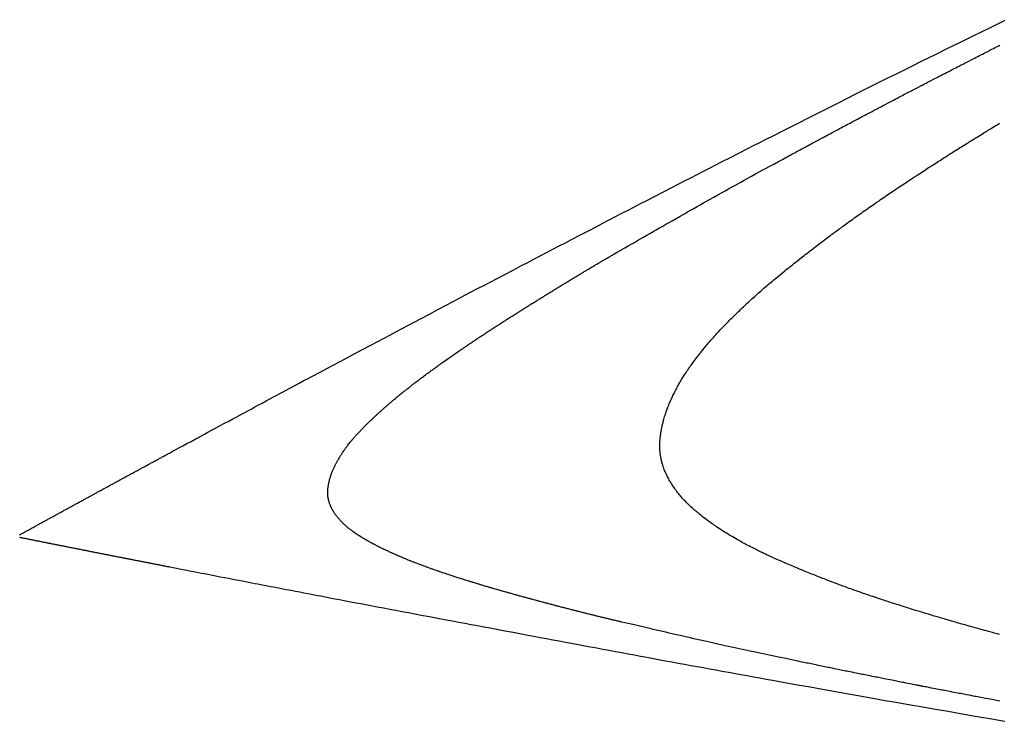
# Model space of a CAD drawing. Extents: x 0 to 9000, y -315 to 2087.
# Drawn here: x 0 to 813, y -154 to 429 of the extents above; entities that cross this region are included whole.
import ezdxf

# ---------------------------------------------------------------- set-up
doc = ezdxf.new("R2010")
doc.units = 0

msp = doc.modelspace()

# ---------------------------------------------------------------- linework, layer by layer
at = {"layer": 'LAY0', "color": 2}
for points in [[(0, 0.9949), (0.6515, 1.3517), (1.3029, 1.7088), (1.9541, 2.066), (2.6052, 2.4235), (3.4733, 2.9004), (4.3412, 3.3775), (5.2091, 3.8547), (5.8599, 4.2127), (6.5108, 4.5706), (7.1616, 4.9286), (7.8125, 5.2865), (8.4635, 5.6444), (9.1145, 6.0023), (9.7655, 6.3601), (10.4166, 6.718), (11.2846, 7.1951), (12.1526, 7.6723), (13.0207, 8.1493), (13.6718, 8.5071), (14.3228, 8.8649), (14.9739, 9.2226), (15.625, 9.5803), (16.276, 9.9379), (16.927, 10.2954), (17.578, 10.6529), (18.229, 11.0104), (19.097, 11.4871), (19.965, 11.9636), (20.8331, 12.4402), (21.4842, 12.7975), (22.1353, 13.1548), (22.7864, 13.5121), (23.4375, 13.8694), (24.0885, 14.2266), (24.7395, 14.5837), (25.3905, 14.9408), (26.0415, 15.2978), (26.9095, 15.7739), (27.7775, 16.2499), (28.6456, 16.7258), (29.2967, 17.0827), (29.9478, 17.4396), (30.5989, 17.7965), (31.25, 18.1534), (31.901, 18.5101), (32.552, 18.8668), (33.203, 19.2235), (33.854, 19.5802), (34.722, 20.0557), (35.5901, 20.5311), (36.4581, 21.0066), (37.1092, 21.3631), (37.7603, 21.7196), (38.4114, 22.0761), (39.0625, 22.4326), (39.7135, 22.789), (40.3645, 23.1453), (41.0155, 23.5016), (41.6665, 23.8579), (42.5345, 24.3329), (43.4026, 24.8079), (44.2706, 25.2829), (44.9217, 25.6391), (45.5728, 25.9952), (46.2239, 26.3514), (46.875, 26.7075), (47.526, 27.0635), (48.177, 27.4195), (48.828, 27.7754), (49.479, 28.1314), (50.347, 28.6059), (51.2151, 29.0805), (52.0831, 29.5549), (52.7342, 29.9108), (53.3853, 30.2666), (54.0364, 30.6224), (54.6875, 30.9781), (55.3385, 31.3338), (55.9895, 31.6895), (56.6405, 32.0451), (57.2915, 32.4007), (58.1595, 32.8748), (59.0276, 33.3488), (59.8956, 33.8229), (60.5467, 34.1784), (61.1978, 34.5338), (61.8489, 34.8893), (62.5, 35.2447), (63.151, 35.6), (63.802, 35.9553), (64.453, 36.3106), (65.104, 36.6659), (65.972, 37.1395), (66.8401, 37.6131), (67.7081, 38.0867), (68.3592, 38.4419), (69.0103, 38.797), (69.6614, 39.1521), (70.3125, 39.5072), (70.9635, 39.8622), (71.6145, 40.2172), (72.2655, 40.5721), (72.9165, 40.927), (73.7845, 41.4002), (74.6526, 41.8734), (75.5206, 42.3465), (76.1717, 42.7013), (76.8228, 43.0561), (77.4739, 43.4109), (78.125, 43.7657), (78.776, 44.1203), (79.427, 44.475), (80.078, 44.8296), (80.729, 45.1842), (81.597, 45.6569), (82.4651, 46.1296), (83.3331, 46.6023), (83.9842, 46.9568), (84.6353, 47.3112), (85.2864, 47.6657), (85.9375, 48.0201), (86.5885, 48.3744), (87.2395, 48.7287), (87.8905, 49.083), (88.5415, 49.4373), (89.4095, 49.9096), (90.2776, 50.3818), (91.1456, 50.8541), (91.7967, 51.2082), (92.4478, 51.5624), (93.0989, 51.9165), (93.75, 52.2705), (94.401, 52.6245), (95.052, 52.9785), (95.703, 53.3324), (96.354, 53.6864), (97.222, 54.1582), (98.0901, 54.6301), (98.9581, 55.1019), (99.6092, 55.4557), (100.26, 55.8095), (100.911, 56.1632), (101.562, 56.517), (102.213, 56.8706), (102.864, 57.2243), (103.515, 57.5779), (104.166, 57.9315), (105.035, 58.4029), (105.903, 58.8743), (106.771, 59.3456), (107.422, 59.6991), (108.073, 60.0526), (108.724, 60.406), (109.375, 60.7595), (110.026, 61.1128), (110.677, 61.4661), (111.328, 61.8194), (111.979, 62.1726), (112.847, 62.6436), (113.715, 63.1145), (114.583, 63.5855), (115.234, 63.9386), (115.885, 64.2917), (116.536, 64.6448), (117.187, 64.9979), (117.838, 65.3509), (118.489, 65.7039), (119.14, 66.0569), (119.791, 66.4098), (120.66, 66.8803), (121.528, 67.3508), (122.396, 67.8213), (123.047, 68.1741), (123.698, 68.5269), (124.349, 68.8797), (125, 69.2325), (127.603, 70.6424), (130.206, 72.052), (132.81, 73.4614), (135.413, 74.8706), (138.886, 76.7489), (142.358, 78.6267), (145.831, 80.5039), (148.436, 81.9113), (151.04, 83.3183), (153.645, 84.725), (156.25, 86.1312), (158.853, 87.5361), (161.457, 88.9406), (164.06, 90.3448), (166.664, 91.7486), (170.136, 93.6199), (173.608, 95.4905), (177.08, 97.3605), (179.685, 98.7626), (182.29, 100.164), (184.895, 101.566), (187.5, 102.967), (190.103, 104.367), (192.707, 105.766), (195.31, 107.165), (197.914, 108.564), (201.386, 110.428), (204.858, 112.292), (208.33, 114.155), (210.935, 115.552), (213.54, 116.949), (216.145, 118.345), (218.75, 119.741), (221.353, 121.136), (223.956, 122.53), (226.56, 123.924), (229.164, 125.317), (232.636, 127.175), (236.108, 129.032), (239.581, 130.888), (242.185, 132.28), (244.79, 133.671), (247.395, 135.063), (250, 136.453), (255.205, 139.231), (260.41, 142.007), (265.616, 144.782), (270.822, 147.555), (277.765, 151.251), (284.71, 154.945), (291.655, 158.636), (296.866, 161.403), (302.076, 164.168), (307.288, 166.932), (312.5, 169.695), (317.705, 172.453), (322.91, 175.209), (328.116, 177.963), (333.322, 180.717), (340.266, 184.386), (347.21, 188.053), (354.156, 191.718), (359.366, 194.465), (364.577, 197.21), (369.788, 199.955), (375, 202.698), (380.205, 205.435), (385.41, 208.172), (390.616, 210.907), (395.823, 213.64), (402.766, 217.283), (409.71, 220.924), (416.656, 224.562), (421.866, 227.29), (427.077, 230.016), (432.288, 232.741), (437.5, 235.464), (442.705, 238.183), (447.91, 240.9), (453.116, 243.615), (458.323, 246.33), (465.266, 249.947), (472.211, 253.562), (479.156, 257.175), (484.366, 259.883), (489.577, 262.59), (494.788, 265.296), (500, 268), (505.203, 270.698), (510.407, 273.394), (515.612, 276.088), (520.818, 278.781), (527.761, 282.368), (534.705, 285.953), (541.652, 289.533), (546.862, 292.217), (552.074, 294.898), (557.287, 297.578), (562.5, 300.256), (567.703, 302.925), (572.906, 305.593), (578.111, 308.259), (583.317, 310.923), (590.26, 314.472), (597.204, 318.018), (604.151, 321.56), (609.362, 324.214), (614.573, 326.866), (619.786, 329.516), (625, 332.164), (635.391, 337.434), (645.788, 342.696), (656.189, 347.95), (666.595, 353.196), (680.477, 360.177), (694.367, 367.143), (708.264, 374.093), (718.692, 379.295), (729.124, 384.488), (739.56, 389.671), (750, 394.844), (760.389, 399.981), (770.783, 405.109), (781.183, 410.228), (791.588, 415.337), (805.469, 422.135), (819.359, 428.915)], [(813.794, -137.086), (812.5, -136.842), (811.21, -136.598), (809.913, -136.354), (808.611, -136.107), (807.305, -135.86), (805.56, -135.53), (803.814, -135.199), (802.069, -134.869), (800.763, -134.621), (799.461, -134.374), (798.165, -134.127), (796.875, -133.882), (795.589, -133.638), (794.294, -133.391), (792.993, -133.144), (791.685, -132.895), (789.937, -132.561), (788.187, -132.227), (786.439, -131.893), (785.132, -131.644), (783.83, -131.395), (782.536, -131.147), (781.25, -130.901), (779.967, -130.655), (778.674, -130.407), (777.372, -130.157), (776.064, -129.906), (774.313, -129.569), (772.561, -129.232), (770.81, -128.895), (769.502, -128.643), (768.201, -128.392), (766.908, -128.143), (765.625, -127.895), (764.342, -127.647), (763.048, -127.397), (761.746, -127.145), (760.438, -126.891), (758.688, -126.552), (756.936, -126.212), (755.185, -125.872), (753.878, -125.618), (752.576, -125.364), (751.283, -125.112), (750, -124.862), (749.515, -124.768), (749.029, -124.673), (748.544, -124.578), (748.058, -124.483), (747.411, -124.357), (746.764, -124.23), (746.117, -124.104), (745.631, -124.009), (745.146, -123.914), (744.66, -123.819), (744.175, -123.724), (742.953, -123.485), (741.72, -123.243), (740.479, -123), (739.232, -122.755), (737.562, -122.427), (735.89, -122.098), (734.221, -121.77), (732.973, -121.524), (731.732, -121.279), (730.5, -121.036), (729.278, -120.795), (728.051, -120.553), (726.817, -120.309), (725.575, -120.063), (724.329, -119.816), (722.663, -119.486), (720.995, -119.155), (719.329, -118.825), (718.083, -118.577), (716.842, -118.33), (715.608, -118.085), (714.381, -117.84), (713.151, -117.595), (711.914, -117.348), (710.673, -117.1), (709.428, -116.852), (707.765, -116.519), (706.1, -116.186), (704.436, -115.852), (703.192, -115.603), (701.951, -115.353), (700.715, -115.105), (699.484, -114.857), (698.25, -114.609), (697.012, -114.359), (695.77, -114.109), (694.527, -113.858), (692.866, -113.523), (691.204, -113.186), (689.544, -112.85), (688.3, -112.598), (687.059, -112.346), (685.821, -112.095), (684.588, -111.844), (683.349, -111.592), (682.108, -111.339), (680.867, -111.086), (679.625, -110.833), (677.967, -110.494), (676.309, -110.155), (674.652, -109.816), (673.41, -109.561), (672.169, -109.307), (670.929, -109.052), (669.691, -108.797), (668.447, -108.541), (667.204, -108.286), (665.963, -108.03), (664.722, -107.774), (663.068, -107.432), (661.415, -107.09), (659.761, -106.748), (658.521, -106.491), (657.279, -106.234), (656.037, -105.976), (654.794, -105.718), (653.543, -105.458), (652.297, -105.199), (651.056, -104.941), (649.817, -104.683), (648.168, -104.339), (646.521, -103.995), (644.873, -103.651), (643.634, -103.393), (642.393, -103.133), (641.147, -102.873), (639.897, -102.611), (638.623, -102.344), (637.367, -102.081), (636.126, -101.821), (634.894, -101.563), (633.262, -101.221), (631.634, -100.879), (630.002, -100.537), (628.771, -100.279), (627.529, -100.018), (626.273, -99.7545), (625, -99.4872), (622.427, -98.9464), (619.836, -98.4006), (617.232, -97.8503), (614.617, -97.2963), (611.12, -96.5532), (607.619, -95.8064), (604.123, -95.0577), (601.51, -94.4961), (598.907, -93.935), (596.32, -93.3754), (593.75, -92.8179), (591.138, -92.2491), (588.529, -91.6792), (585.923, -91.1081), (583.32, -90.5356), (579.851, -89.7699), (576.384, -89.0011), (572.917, -88.2289), (570.316, -87.6474), (567.713, -87.0636), (565.108, -86.4775), (562.5, -85.8888), (559.766, -85.2699), (557.104, -84.6654), (554.498, -84.0719), (551.932, -83.4862), (548.552, -82.7121), (545.188, -81.9392), (541.808, -81.1605), (539.244, -80.5685), (536.64, -79.966), (533.98, -79.3498), (531.25, -78.7163), (528.646, -78.1113), (526.041, -77.5057), (523.437, -76.8997), (520.833, -76.2934), (517.361, -75.4846), (513.889, -74.6757), (510.417, -73.867), (507.813, -73.2607), (505.209, -72.6548), (502.604, -72.0493), (500, -71.4444), (499.349, -71.2931), (498.697, -71.1415), (498.046, -70.9897), (497.395, -70.8377), (496.527, -70.6346), (495.659, -70.431), (494.791, -70.2271), (494.14, -70.0738), (493.489, -69.9203), (492.838, -69.7666), (492.188, -69.6126), (491.536, -69.4582), (490.884, -69.3035), (490.233, -69.1486), (489.582, -68.9936), (488.714, -68.7864), (487.846, -68.5789), (486.979, -68.3709), (486.328, -68.2147), (485.677, -68.0581), (485.026, -67.9012), (484.375, -67.7441), (483.723, -67.5865), (483.071, -67.4287), (482.42, -67.2707), (481.769, -67.1126), (480.901, -66.9014), (480.034, -66.6899), (479.167, -66.4778), (478.516, -66.3185), (477.865, -66.1589), (477.214, -65.9989), (476.562, -65.8387), (475.91, -65.6779), (475.258, -65.5171), (474.607, -65.3561), (473.956, -65.195), (473.089, -64.9798), (472.222, -64.7643), (471.354, -64.5483), (470.704, -64.386), (470.053, -64.2234), (469.402, -64.0604), (468.75, -63.8971), (468.098, -63.7334), (467.446, -63.5696), (466.795, -63.4057), (466.144, -63.2416), (465.276, -63.0226), (464.409, -62.8033), (463.542, -62.5835), (462.891, -62.4183), (462.241, -62.2529), (461.589, -62.0871), (460.937, -61.9209), (460.285, -61.7543), (459.633, -61.5877), (458.982, -61.421), (458.331, -61.2542), (457.464, -61.0316), (456.597, -60.8086), (455.73, -60.5853), (455.079, -60.4174), (454.428, -60.2493), (453.777, -60.0808), (453.125, -59.912), (452.472, -59.7428), (451.821, -59.5735), (451.169, -59.4042), (450.519, -59.2349), (449.651, -59.0088), (448.784, -58.7825), (447.917, -58.5557), (447.267, -58.3854), (446.616, -58.2148), (445.964, -58.0438), (445.312, -57.8725), (444.66, -57.7009), (444.008, -57.5293), (443.357, -57.3576), (442.706, -57.1858), (441.839, -56.9566), (440.972, -56.727), (440.105, -56.4972), (439.454, -56.3245), (438.803, -56.1515), (438.152, -55.9783), (437.5, -55.8048), (436.848, -55.631), (436.197, -55.4572), (435.545, -55.2832), (434.894, -55.1092), (434.027, -54.8769), (433.159, -54.6443), (432.292, -54.4114), (431.641, -54.2365), (430.99, -54.0614), (430.339, -53.8861), (429.688, -53.7105), (429.038, -53.5351), (428.387, -53.3594), (427.736, -53.1833), (427.084, -53.0069), (426.215, -52.7713), (425.346, -52.5354), (424.477, -52.2993), (423.825, -52.122), (423.174, -51.9448), (422.524, -51.7676), (421.875, -51.5904), (421.226, -51.4132), (420.576, -51.2354), (419.925, -51.0572), (419.273, -50.8785), (418.403, -50.6398), (417.533, -50.4007), (416.663, -50.1613), (416.011, -49.9818), (415.36, -49.8023), (414.711, -49.6229), (414.063, -49.4438), (413.415, -49.2645), (412.765, -49.0845), (412.114, -48.9039), (411.461, -48.7228), (410.591, -48.4807), (409.72, -48.2382), (408.849, -47.9954), (408.197, -47.8133), (407.547, -47.6313), (406.897, -47.4494), (406.25, -47.2679), (405.603, -47.0861), (404.953, -46.9035), (404.302, -46.7202), (403.649, -46.5363), (402.778, -46.2903), (401.907, -46.0438), (401.036, -45.7969), (400.384, -45.6118), (399.733, -45.4267), (399.084, -45.2419), (398.438, -45.0574), (397.791, -44.8725), (397.141, -44.6867), (396.49, -44.5), (395.837, -44.3126), (394.966, -44.0618), (394.094, -43.8103), (393.222, -43.5584), (392.57, -43.3695), (391.92, -43.1806), (391.271, -42.992), (390.625, -42.8037), (389.98, -42.6153), (389.331, -42.4255), (388.68, -42.2345), (388.026, -42.0426), (387.154, -41.7855), (386.28, -41.5275), (385.408, -41.269), (384.755, -41.0752), (384.104, -40.8815), (383.457, -40.6883), (382.813, -40.4956), (382.174, -40.3042), (381.528, -40.1101), (380.877, -39.9139), (380.222, -39.7159), (379.344, -39.4499), (378.464, -39.1826), (377.586, -38.915), (376.932, -38.7147), (376.281, -38.5153), (375.637, -38.3172), (375, -38.1209), (374.408, -37.9379), (373.817, -37.7547), (373.226, -37.5714), (372.636, -37.3878), (371.85, -37.1425), (371.065, -36.8965), (370.279, -36.6498), (369.69, -36.4642), (369.1, -36.2781), (368.51, -36.0914), (367.92, -35.9041), (367.218, -35.6812), (366.504, -35.4535), (365.779, -35.2218), (365.046, -34.987), (364.061, -34.6704), (363.073, -34.3517), (362.089, -34.033), (361.357, -33.7953), (360.633, -33.5597), (359.921, -33.3269), (359.221, -33.0979), (358.38, -32.8217), (357.531, -32.5417), (356.674, -32.2584), (355.813, -31.9725), (354.659, -31.5881), (353.503, -31.2013), (352.351, -30.8135), (351.491, -30.523), (350.636, -30.2332), (349.79, -29.945), (348.952, -29.6587), (348.36, -29.4555), (347.766, -29.2513), (347.172, -29.0462), (346.576, -28.8403), (345.782, -28.5645), (344.988, -28.2877), (344.194, -28.01), (343.6, -27.8012), (343.006, -27.5922), (342.415, -27.3829), (341.824, -27.1736), (341.1, -26.9156), (340.374, -26.6563), (339.648, -26.3956), (338.922, -26.1337), (337.953, -25.7827), (336.984, -25.4297), (336.017, -25.075), (335.292, -24.8079), (334.569, -24.54), (333.847, -24.2712), (333.126, -24.0019), (332.548, -23.7846), (331.969, -23.5666), (331.391, -23.3478), (330.814, -23.1282), (330.044, -22.8342), (329.274, -22.5388), (328.505, -22.242), (327.929, -22.0184), (327.353, -21.794), (326.778, -21.5688), (326.203, -21.3428), (325.667, -21.1315), (325.133, -20.9196), (324.598, -20.707), (324.064, -20.4936), (323.353, -20.208), (322.642, -19.9211), (321.932, -19.6327), (321.4, -19.4155), (320.868, -19.1974), (320.336, -18.9784), (319.804, -18.7585), (319.299, -18.5489), (318.796, -18.3391), (318.295, -18.1292), (317.795, -17.9192), (317.132, -17.6389), (316.471, -17.3583), (315.813, -17.0771), (315.321, -16.8659), (314.83, -16.6543), (314.341, -16.4424), (313.852, -16.23), (313.381, -16.0242), (312.911, -15.8183), (312.443, -15.6123), (311.977, -15.4061), (311.357, -15.1308), (310.74, -14.8552), (310.125, -14.579), (309.666, -14.3715), (309.207, -14.1637), (308.75, -13.9555), (308.293, -13.7469), (307.852, -13.5445), (307.413, -13.342), (306.975, -13.1394), (306.538, -12.9366), (305.959, -12.6659), (305.381, -12.3949), (304.806, -12.1234), (304.376, -11.9195), (303.947, -11.7153), (303.52, -11.5109), (303.093, -11.3061), (302.68, -11.1068), (302.268, -10.9074), (301.858, -10.708), (301.449, -10.5086), (300.906, -10.2425), (300.366, -9.9763), (299.829, -9.7099), (299.428, -9.51), (299.028, -9.31), (298.63, -9.1099), (298.233, -8.9097), (297.846, -8.7138), (297.461, -8.5179), (297.078, -8.3221), (296.696, -8.1263), (296.19, -7.8654), (295.687, -7.6046), (295.187, -7.3439), (294.814, -7.1485), (294.443, -6.9532), (294.073, -6.758), (293.706, -6.5629), (293.346, -6.3709), (292.987, -6.1791), (292.631, -5.9874), (292.276, -5.7958), (291.806, -5.5407), (291.34, -5.286), (290.877, -5.0317), (290.533, -4.8413), (290.19, -4.6512), (289.849, -4.4613), (289.511, -4.2718), (289.178, -4.0842), (288.846, -3.8969), (288.517, -3.7099), (288.19, -3.5232), (287.757, -3.2746), (287.327, -3.0267), (286.902, -2.7793), (286.585, -2.5942), (286.271, -2.4094), (285.959, -2.2251), (285.649, -2.0412), (285.343, -1.8586), (285.039, -1.6764), (284.737, -1.4945), (284.438, -1.3129), (284.042, -1.0714), (283.649, -0.8305), (283.261, -0.5903), (282.973, -0.4106), (282.686, -0.2313), (282.402, -0.0525), (282.12, 0.1259), (281.842, 0.3032), (281.566, 0.4802), (281.292, 0.6568), (281.02, 0.8331), (280.66, 1.0675), (280.305, 1.3013), (279.953, 1.5344), (279.692, 1.7088), (279.433, 1.8828), (279.177, 2.0563), (278.922, 2.2294), (278.671, 2.4015), (278.422, 2.5733), (278.175, 2.7447), (277.93, 2.9158), (277.607, 3.1433), (277.288, 3.3703), (276.972, 3.5966), (276.738, 3.766), (276.506, 3.935), (276.276, 4.1036), (276.049, 4.2718), (275.607, 4.6016), (275.17, 4.9323), (274.738, 5.2641), (274.311, 5.597), (273.748, 6.0429), (273.193, 6.4911), (272.645, 6.9419), (272.239, 7.2818), (271.837, 7.6234), (271.438, 7.9667), (271.044, 8.3118), (270.67, 8.6436), (270.3, 8.9766), (269.935, 9.3107), (269.573, 9.646), (269.097, 10.0947), (268.629, 10.5454), (268.168, 10.9981), (267.827, 11.3389), (267.49, 11.6808), (267.157, 12.0237), (266.829, 12.3677), (266.515, 12.7008), (266.206, 13.0347), (265.901, 13.3694), (265.6, 13.7047), (265.206, 14.1529), (264.818, 14.6022), (264.439, 15.0525), (264.159, 15.3907), (263.884, 15.7294), (263.614, 16.0685), (263.347, 16.4078), (263.092, 16.7394), (262.841, 17.0714), (262.594, 17.4036), (262.351, 17.7362), (262.034, 18.18), (261.725, 18.6241), (261.424, 19.0684), (261.203, 19.4017), (260.986, 19.7351), (260.775, 20.0685), (260.567, 20.4018), (260.368, 20.7294), (260.173, 21.0571), (259.982, 21.3849), (259.795, 21.7127), (259.553, 22.1498), (259.319, 22.587), (259.092, 23.0241), (258.927, 23.352), (258.767, 23.6798), (258.61, 24.0076), (258.458, 24.3353), (258.313, 24.658), (258.172, 24.9807), (258.035, 25.3034), (257.902, 25.6261), (257.732, 26.0565), (257.568, 26.487), (257.413, 26.9176), (257.301, 27.2406), (257.193, 27.5638), (257.089, 27.887), (256.99, 28.2103), (256.896, 28.5286), (256.806, 28.8469), (256.72, 29.1654), (256.638, 29.4839), (256.535, 29.9088), (256.44, 30.3338), (256.351, 30.7591), (256.289, 31.0781), (256.232, 31.3974), (256.178, 31.7168), (256.128, 32.0363), (256.083, 32.3516), (256.042, 32.6669), (256.005, 32.9822), (255.971, 33.2974), (255.933, 33.7178), (255.901, 34.1381), (255.877, 34.5584), (255.863, 34.8735), (255.854, 35.1885), (255.848, 35.5035), (255.846, 35.8184), (255.848, 36.1958), (255.854, 36.5746), (255.863, 36.9546), (255.877, 37.3359), (255.902, 37.8463), (255.933, 38.359), (255.971, 38.8738), (256.005, 39.2613), (256.042, 39.6501), (256.083, 40.0401), (256.128, 40.4312), (256.178, 40.8288), (256.232, 41.2275), (256.289, 41.6273), (256.351, 42.0281), (256.44, 42.5642), (256.536, 43.1022), (256.638, 43.6422), (256.72, 44.0484), (256.806, 44.4559), (256.896, 44.8644), (256.99, 45.2742), (257.089, 45.6916), (257.193, 46.1102), (257.301, 46.5299), (257.413, 46.9509), (257.569, 47.514), (257.732, 48.0792), (257.902, 48.6466), (258.035, 49.0735), (258.172, 49.5017), (258.313, 49.9311), (258.459, 50.3618), (258.61, 50.8006), (258.767, 51.2408), (258.927, 51.6823), (259.092, 52.1253), (259.319, 52.7179), (259.553, 53.313), (259.795, 53.9103), (259.982, 54.3597), (260.173, 54.8105), (260.368, 55.2624), (260.567, 55.7155), (260.775, 56.178), (260.986, 56.6419), (261.203, 57.1072), (261.424, 57.5738), (261.725, 58.1979), (262.034, 58.8241), (262.351, 59.4523), (262.594, 59.9246), (262.841, 60.3979), (263.092, 60.8721), (263.347, 61.3472), (263.614, 61.835), (263.884, 62.3237), (264.159, 62.8133), (264.439, 63.3037), (264.818, 63.9588), (265.205, 64.615), (265.6, 65.2723), (265.901, 65.7658), (266.206, 66.2597), (266.515, 66.7539), (266.828, 67.2485), (267.157, 67.7608), (267.49, 68.2732), (267.827, 68.7855), (268.168, 69.2978), (268.629, 69.9808), (269.097, 70.6636), (269.573, 71.3463), (269.934, 71.8582), (270.3, 72.37), (270.67, 72.8817), (271.044, 73.3932), (271.438, 73.9271), (271.837, 74.4599), (272.239, 74.9918), (272.645, 75.523), (273.193, 76.2302), (273.748, 76.9366), (274.311, 77.6424), (274.739, 78.1716), (275.171, 78.7008), (275.607, 79.2302), (276.049, 79.7598), (276.276, 80.0308), (276.506, 80.303), (276.738, 80.5762), (276.973, 80.8505), (277.288, 81.2178), (277.607, 81.5871), (277.931, 81.9583), (278.175, 82.2379), (278.422, 82.5185), (278.671, 82.8002), (278.923, 83.0829), (279.177, 83.3679), (279.434, 83.6541), (279.692, 83.9414), (279.953, 84.2299), (280.305, 84.6163), (280.66, 85.0047), (281.02, 85.3951), (281.292, 85.6892), (281.566, 85.9844), (281.842, 86.2806), (282.121, 86.5778), (282.402, 86.8774), (282.686, 87.1783), (282.973, 87.4803), (283.261, 87.7835), (283.65, 88.1897), (284.042, 88.5978), (284.438, 89.0079), (284.738, 89.3167), (285.039, 89.6265), (285.343, 89.9374), (285.649, 90.2493), (285.959, 90.5641), (286.271, 90.88), (286.586, 91.1971), (286.902, 91.5153), (287.328, 91.9413), (287.757, 92.3691), (288.19, 92.7988), (288.517, 93.1222), (288.847, 93.4466), (289.178, 93.7718), (289.511, 94.098), (289.85, 94.4282), (290.19, 94.7594), (290.533, 95.0915), (290.878, 95.4246), (291.34, 95.8702), (291.807, 96.3174), (292.277, 96.766), (292.631, 97.1035), (292.988, 97.4417), (293.346, 97.7806), (293.706, 98.1203), (294.08, 98.4722), (294.455, 98.8236), (294.831, 99.1746), (295.207, 99.5252), (295.709, 99.9918), (296.212, 100.457), (296.717, 100.922), (297.095, 101.27), (297.474, 101.617), (297.853, 101.964), (298.233, 102.31), (298.635, 102.675), (299.038, 103.04), (299.441, 103.405), (299.845, 103.769), (300.384, 104.253), (300.924, 104.736), (301.465, 105.218), (301.871, 105.58), (302.278, 105.94), (302.685, 106.3), (303.093, 106.66), (303.524, 107.039), (303.955, 107.417), (304.387, 107.794), (304.819, 108.171), (305.396, 108.673), (305.973, 109.173), (306.552, 109.672), (306.986, 110.046), (307.421, 110.42), (307.857, 110.793), (308.293, 111.166), (308.754, 111.558), (309.215, 111.95), (309.677, 112.341), (310.139, 112.731), (310.755, 113.25), (311.372, 113.768), (311.991, 114.285), (312.455, 114.672), (312.92, 115.059), (313.386, 115.445), (313.852, 115.831), (314.346, 116.238), (314.84, 116.644), (315.334, 117.05), (315.829, 117.454), (316.488, 117.993), (317.149, 118.53), (317.811, 119.066), (318.308, 119.467), (318.806, 119.868), (319.305, 120.268), (319.804, 120.669), (320.335, 121.093), (320.866, 121.516), (321.397, 121.938), (321.929, 122.36), (322.639, 122.92), (323.349, 123.48), (324.061, 124.038), (324.595, 124.457), (325.13, 124.874), (325.666, 125.291), (326.203, 125.708), (326.777, 126.152), (327.351, 126.596), (327.926, 127.039), (328.502, 127.481), (329.27, 128.07), (330.04, 128.657), (330.81, 129.243), (331.388, 129.682), (331.967, 130.12), (332.546, 130.557), (333.126, 130.994), (333.845, 131.534), (334.566, 132.074), (335.289, 132.614), (336.012, 133.153), (336.979, 133.871), (337.947, 134.587), (338.917, 135.301), (339.644, 135.836), (340.371, 136.369), (341.098, 136.9), (341.825, 137.43), (342.414, 137.859), (343.005, 138.289), (343.598, 138.718), (344.192, 139.148), (344.985, 139.721), (345.779, 140.293), (346.574, 140.864), (347.169, 141.291), (347.765, 141.717), (348.359, 142.142), (348.952, 142.566), (349.789, 143.161), (350.635, 143.762), (351.488, 144.367), (352.347, 144.975), (353.499, 145.787), (354.654, 146.599), (355.807, 147.409), (356.67, 148.012), (357.527, 148.611), (358.378, 149.204), (359.221, 149.791), (359.92, 150.277), (360.633, 150.77), (361.356, 151.271), (362.087, 151.776), (363.07, 152.455), (364.058, 153.135), (365.042, 153.811), (365.776, 154.314), (366.501, 154.811), (367.217, 155.3), (367.92, 155.78), (368.51, 156.183), (369.099, 156.584), (369.688, 156.985), (370.277, 157.385), (371.063, 157.917), (371.848, 158.449), (372.634, 158.98), (373.225, 159.379), (373.816, 159.777), (374.407, 160.175), (375, 160.573), (375.637, 161.001), (376.281, 161.432), (376.93, 161.867), (377.585, 162.304), (378.462, 162.889), (379.341, 163.474), (380.219, 164.058), (380.875, 164.493), (381.526, 164.925), (382.173, 165.352), (382.812, 165.775), (383.456, 166.2), (384.104, 166.627), (384.754, 167.054), (385.406, 167.483), (386.278, 168.055), (387.151, 168.627), (388.024, 169.198), (388.677, 169.625), (389.329, 170.051), (389.978, 170.474), (390.625, 170.895), (391.271, 171.315), (391.919, 171.736), (392.569, 172.158), (393.221, 172.58), (394.092, 173.144), (394.964, 173.708), (395.835, 174.27), (396.488, 174.691), (397.14, 175.111), (397.79, 175.53), (398.437, 175.946), (399.084, 176.362), (399.733, 176.778), (400.383, 177.196), (401.035, 177.613), (401.905, 178.171), (402.777, 178.728), (403.648, 179.284), (404.3, 179.701), (404.952, 180.116), (405.602, 180.531), (406.25, 180.943), (406.897, 181.355), (407.546, 181.768), (408.197, 182.182), (408.848, 182.595), (409.719, 183.147), (410.589, 183.699), (411.46, 184.251), (412.112, 184.664), (412.764, 185.076), (413.414, 185.487), (414.062, 185.896), (414.71, 186.305), (415.36, 186.715), (416.011, 187.125), (416.662, 187.536), (417.532, 188.083), (418.402, 188.631), (419.272, 189.178), (419.924, 189.587), (420.575, 189.996), (421.226, 190.404), (421.875, 190.811), (422.524, 191.218), (423.174, 191.625), (423.825, 192.033), (424.476, 192.44), (425.345, 192.983), (426.214, 193.526), (427.083, 194.069), (427.735, 194.476), (428.386, 194.882), (429.037, 195.287), (429.687, 195.692), (430.338, 196.097), (430.989, 196.502), (431.64, 196.907), (432.291, 197.311), (433.158, 197.85), (434.026, 198.388), (434.894, 198.926), (435.545, 199.33), (436.196, 199.733), (436.848, 200.136), (437.5, 200.54), (438.151, 200.942), (438.802, 201.345), (439.453, 201.746), (440.103, 202.148), (440.971, 202.682), (441.838, 203.217), (442.706, 203.751), (443.357, 204.151), (444.008, 204.552), (444.66, 204.952), (445.313, 205.353), (445.964, 205.753), (446.615, 206.152), (447.266, 206.551), (447.916, 206.949), (448.783, 207.48), (449.65, 208.01), (450.518, 208.54), (451.169, 208.938), (451.82, 209.335), (452.472, 209.733), (453.125, 210.13), (453.776, 210.527), (454.427, 210.923), (455.078, 211.319), (455.728, 211.714), (456.596, 212.24), (457.463, 212.766), (458.33, 213.292), (458.981, 213.686), (459.633, 214.08), (460.285, 214.474), (460.938, 214.869), (461.589, 215.262), (462.24, 215.655), (462.89, 216.047), (463.541, 216.439), (464.408, 216.96), (465.275, 217.482), (466.143, 218.003), (466.794, 218.393), (467.445, 218.784), (468.097, 219.175), (468.75, 219.566), (469.401, 219.955), (470.052, 220.344), (470.703, 220.733), (471.353, 221.121), (472.22, 221.638), (473.087, 222.155), (473.955, 222.671), (474.606, 223.058), (475.258, 223.445), (475.91, 223.832), (476.563, 224.219), (477.213, 224.604), (477.864, 224.99), (478.515, 225.374), (479.165, 225.759), (480.033, 226.271), (480.9, 226.783), (481.768, 227.294), (482.419, 227.677), (483.071, 228.06), (483.723, 228.443), (484.375, 228.826), (485.026, 229.208), (485.676, 229.589), (486.327, 229.97), (486.977, 230.351), (487.845, 230.858), (488.713, 231.364), (489.581, 231.871), (490.232, 232.25), (490.883, 232.629), (491.535, 233.008), (492.187, 233.387), (492.838, 233.765), (493.488, 234.142), (494.139, 234.519), (494.789, 234.896), (495.657, 235.398), (496.525, 235.9), (497.394, 236.401), (498.045, 236.776), (498.697, 237.152), (499.348, 237.527), (500, 237.902), (502.63, 239.414), (505.246, 240.919), (507.85, 242.417), (510.446, 243.91), (513.898, 245.896), (517.347, 247.879), (520.8, 249.865), (523.396, 251.357), (526.001, 252.853), (528.618, 254.355), (531.25, 255.865), (533.955, 257.416), (536.602, 258.933), (539.205, 260.422), (541.774, 261.891), (545.169, 263.829), (548.552, 265.757), (551.95, 267.691), (554.523, 269.152), (557.131, 270.632), (559.786, 272.135), (562.5, 273.67), (565.104, 275.14), (567.706, 276.607), (570.306, 278.07), (572.906, 279.53), (576.372, 281.473), (579.839, 283.412), (583.309, 285.348), (585.914, 286.799), (588.523, 288.248), (591.134, 289.697), (593.75, 291.146), (596.322, 292.568), (598.91, 293.996), (601.51, 295.429), (604.12, 296.865), (607.611, 298.781), (611.106, 300.696), (614.6, 302.606), (617.215, 304.033), (619.821, 305.454), (622.418, 306.867), (625, 308.27), (626.258, 308.953), (627.507, 309.631), (628.748, 310.305), (629.984, 310.976), (631.627, 311.868), (633.268, 312.758), (634.911, 313.649), (636.147, 314.319), (637.389, 314.993), (638.638, 315.67), (639.897, 316.352), (641.144, 317.027), (642.388, 317.701), (643.629, 318.373), (644.869, 319.043), (646.519, 319.936), (648.168, 320.828), (649.819, 321.719), (651.058, 322.389), (652.3, 323.059), (653.545, 323.731), (654.794, 324.405), (656.036, 325.075), (657.278, 325.744), (658.519, 326.412), (659.759, 327.08), (661.413, 327.97), (663.067, 328.859), (664.721, 329.748), (665.962, 330.415), (667.204, 331.082), (668.447, 331.748), (669.691, 332.415), (670.929, 333.079), (672.169, 333.743), (673.41, 334.408), (674.652, 335.072), (676.308, 335.958), (677.965, 336.844), (679.622, 337.729), (680.865, 338.392), (682.106, 339.055), (683.347, 339.716), (684.588, 340.377), (685.823, 341.035), (687.061, 341.694), (688.302, 342.355), (689.545, 343.016), (691.204, 343.897), (692.863, 344.779), (694.523, 345.66), (695.766, 346.319), (697.008, 346.977), (698.248, 347.634), (699.484, 348.289), (700.717, 348.942), (701.954, 349.596), (703.195, 350.253), (704.439, 350.91), (706.099, 351.787), (707.762, 352.665), (709.423, 353.541), (710.667, 354.197), (711.909, 354.852), (713.147, 355.504), (714.381, 356.154), (715.612, 356.801), (716.848, 357.452), (718.088, 358.104), (719.333, 358.758), (720.995, 359.632), (722.66, 360.505), (724.323, 361.378), (725.568, 362.031), (726.81, 362.682), (728.047, 363.33), (729.278, 363.975), (730.505, 364.617), (731.739, 365.263), (732.98, 365.912), (734.226, 366.563), (735.891, 367.433), (737.558, 368.304), (739.224, 369.173), (740.47, 369.823), (741.712, 370.471), (742.947, 371.114), (744.175, 371.754), (744.66, 372.007), (745.146, 372.26), (745.631, 372.512), (746.116, 372.765), (746.764, 373.102), (747.411, 373.438), (748.058, 373.775), (748.544, 374.028), (749.029, 374.28), (749.514, 374.532), (750, 374.785), (751.288, 375.454), (752.584, 376.127), (753.885, 376.802), (755.191, 377.48), (756.936, 378.385), (758.684, 379.291), (760.43, 380.195), (761.737, 380.872), (763.039, 381.545), (764.335, 382.216), (765.625, 382.883), (766.914, 383.548), (768.209, 384.218), (769.511, 384.889), (770.816, 385.563), (772.562, 386.463), (774.309, 387.364), (776.055, 388.263), (777.361, 388.936), (778.663, 389.606), (779.96, 390.273), (781.25, 390.936), (782.541, 391.6), (783.838, 392.266), (785.139, 392.934), (786.444, 393.604), (788.188, 394.498), (789.933, 395.393), (791.677, 396.287), (792.983, 396.956), (794.285, 397.623), (795.583, 398.287), (796.875, 398.948), (798.169, 399.61), (799.467, 400.273), (800.769, 400.938), (802.073, 401.604), (803.814, 402.493), (805.557, 403.383), (807.299, 404.271), (808.604, 404.936), (809.906, 405.6), (811.205, 406.261), (812.5, 406.921), (813.796, 407.58)], [(813.59, -81.7409), (812.584, -81.4693), (811.577, -81.1968), (810.569, -80.9235), (809.223, -80.558), (807.876, -80.1917), (806.531, -79.8249), (805.523, -79.5496), (804.516, -79.2744), (803.512, -78.9993), (802.511, -78.7246), (801.511, -78.4498), (800.507, -78.1734), (799.5, -77.8958), (798.49, -77.6171), (797.142, -77.2441), (795.793, -76.8701), (794.446, -76.4955), (793.437, -76.2146), (792.431, -75.9339), (791.428, -75.6537), (790.429, -75.3741), (789.432, -75.0944), (788.429, -74.8126), (787.422, -74.5291), (786.412, -74.2442), (785.061, -73.8626), (783.71, -73.4798), (782.36, -73.0964), (781.351, -72.809), (780.345, -72.522), (779.343, -72.2357), (778.347, -71.9505), (777.163, -71.6105), (775.98, -71.2701), (774.798, -70.9291), (773.617, -70.5876), (772.043, -70.1311), (770.47, -69.6734), (768.897, -69.2142), (767.717, -68.8688), (766.537, -68.5223), (765.356, -68.1748), (764.174, -67.8262), (762.983, -67.4742), (761.798, -67.1226), (760.616, -66.7713), (759.436, -66.42), (757.867, -65.9511), (756.299, -65.4811), (754.73, -65.0094), (753.552, -64.6542), (752.371, -64.2974), (751.188, -63.9389), (750, -63.5783), (748.73, -63.1918), (747.442, -62.7988), (746.14, -62.4003), (744.826, -61.9975), (743.065, -61.4553), (741.299, -60.91), (739.539, -60.3642), (738.227, -59.9562), (736.927, -59.5505), (735.642, -59.1484), (734.375, -58.7509), (733.083, -58.3442), (731.785, -57.9342), (730.482, -57.5213), (729.175, -57.1058), (727.429, -56.5487), (725.682, -55.9889), (723.937, -55.4272), (722.632, -55.0054), (721.332, -54.5835), (720.037, -54.162), (718.75, -53.7414), (717.449, -53.3146), (716.146, -52.8857), (714.842, -52.4548), (713.538, -52.0219), (711.798, -51.4419), (710.058, -50.859), (708.32, -50.2735), (707.018, -49.8327), (705.718, -49.3907), (704.42, -48.9477), (703.125, -48.5036), (701.818, -48.0535), (700.512, -47.6019), (699.207, -47.1489), (697.904, -46.6943), (696.168, -46.0856), (694.434, -45.4738), (692.7, -44.8587), (691.4, -44.395), (690.1, -43.9293), (688.8, -43.4614), (687.5, -42.9912), (686.183, -42.5129), (684.871, -42.0343), (683.564, -41.5551), (682.26, -41.0751), (680.527, -40.4332), (678.796, -39.7887), (677.068, -39.141), (675.771, -38.6526), (674.474, -38.1618), (673.176, -37.6682), (671.875, -37.1716), (670.562, -36.668), (669.254, -36.1639), (667.949, -35.6592), (666.648, -35.1534), (664.916, -34.4769), (663.187, -33.7971), (661.457, -33.1134), (660.159, -32.5976), (658.859, -32.0787), (657.556, -31.5565), (656.25, -31.0306), (654.927, -30.4957), (653.607, -29.9598), (652.291, -29.4229), (650.978, -28.8851), (649.234, -28.1667), (647.496, -27.4471), (645.766, -26.7263), (644.474, -26.1851), (643.186, -25.6434), (641.903, -25.1013), (640.625, -24.5589), (639.267, -23.9799), (637.914, -23.4002), (636.568, -22.8204), (635.23, -22.2413), (633.461, -21.4712), (631.713, -20.7051), (629.989, -19.9443), (628.715, -19.3783), (627.458, -18.8168), (626.219, -18.2605), (625, -17.7099), (623.929, -17.2232), (622.865, -16.7356), (621.807, -16.247), (620.755, -15.7573), (619.36, -15.1023), (617.974, -14.4448), (616.596, -13.7843), (615.568, -13.2869), (614.543, -12.7875), (613.522, -12.2859), (612.505, -11.7821), (611.434, -11.2474), (610.369, -10.7116), (609.311, -10.1747), (608.259, -9.6363), (606.865, -8.916), (605.48, -8.1923), (604.102, -7.4649), (603.074, -6.9165), (602.05, -6.3655), (601.029, -5.8116), (600.01, -5.2547), (598.929, -4.6584), (597.856, -4.0613), (596.791, -3.4632), (595.733, -2.8639), (594.334, -2.0631), (592.948, -1.2596), (591.573, -0.4533), (590.55, 0.1535), (589.533, 0.7622), (588.521, 1.3731), (587.515, 1.9861), (586.41, 2.6668), (585.315, 3.3478), (584.231, 4.029), (583.159, 4.7102), (581.748, 5.6183), (580.358, 6.5259), (578.99, 7.4327), (577.978, 8.112), (576.979, 8.7906), (575.993, 9.4682), (575.021, 10.1447), (574.011, 10.8554), (573.016, 11.5645), (572.037, 12.272), (571.071, 12.9783), (569.806, 13.9181), (568.566, 14.8564), (567.349, 15.7933), (566.453, 16.4955), (565.569, 17.1973), (564.698, 17.899), (563.841, 18.6007), (563.02, 19.2822), (562.211, 19.9634), (561.414, 20.6447), (560.629, 21.3263), (559.599, 22.2359), (558.59, 23.1468), (557.599, 24.0597), (556.868, 24.746), (556.147, 25.4339), (555.436, 26.1236), (554.735, 26.8153), (554.068, 27.4837), (553.412, 28.1531), (552.765, 28.8235), (552.129, 29.4951), (551.294, 30.3927), (550.477, 31.2929), (549.676, 32.196), (549.086, 32.8754), (548.506, 33.5568), (547.934, 34.2402), (547.371, 34.9258), (546.836, 35.5899), (546.309, 36.2551), (545.792, 36.9216), (545.284, 37.5894), (544.62, 38.4816), (543.972, 39.3762), (543.34, 40.2732), (542.876, 40.9475), (542.421, 41.6232), (541.974, 42.3003), (541.537, 42.9789), (541.12, 43.6407), (540.711, 44.3032), (540.311, 44.9666), (539.92, 45.6309), (539.412, 46.5178), (538.92, 47.406), (538.443, 48.2956), (538.096, 48.9637), (537.757, 49.6324), (537.427, 50.3019), (537.106, 50.9719), (536.8, 51.6298), (536.502, 52.2881), (536.213, 52.9467), (535.932, 53.6057), (535.571, 54.4848), (535.226, 55.3644), (534.896, 56.2444), (534.658, 56.9047), (534.43, 57.5651), (534.21, 58.2257), (533.998, 58.8864), (533.798, 59.5384), (533.607, 60.1904), (533.424, 60.8424), (533.249, 61.4943), (533.03, 62.3634), (532.825, 63.2324), (532.636, 64.1011), (532.505, 64.7524), (532.381, 65.4036), (532.266, 66.0546), (532.16, 66.7055), (532.063, 67.3503), (531.975, 67.9947), (531.895, 68.6388), (531.823, 69.2825), (531.741, 70.1402), (531.673, 70.9972), (531.621, 71.8534), (531.592, 72.4951), (531.571, 73.1364), (531.558, 73.7772), (531.554, 74.4175), (531.558, 75.1782), (531.571, 75.9419), (531.592, 76.7087), (531.621, 77.4786), (531.674, 78.51), (531.741, 79.5467), (531.823, 80.5888), (531.895, 81.3739), (531.975, 82.162), (532.064, 82.9531), (532.16, 83.7471), (532.267, 84.5512), (532.381, 85.3581), (532.505, 86.1677), (532.637, 86.9802), (532.826, 88.0678), (533.03, 89.1602), (533.249, 90.2574), (533.424, 91.0835), (533.607, 91.9121), (533.799, 92.7434), (533.999, 93.5773), (534.21, 94.425), (534.43, 95.2751), (534.659, 96.1277), (534.896, 96.9826), (535.226, 98.1263), (535.571, 99.2741), (535.932, 100.426), (536.213, 101.292), (536.502, 102.161), (536.8, 103.032), (537.106, 103.905), (537.427, 104.797), (537.757, 105.691), (538.096, 106.586), (538.443, 107.484), (538.92, 108.683), (539.412, 109.886), (539.92, 111.091), (540.311, 111.998), (540.711, 112.905), (541.12, 113.815), (541.537, 114.726), (541.974, 115.663), (542.421, 116.601), (542.876, 117.54), (543.34, 118.48), (543.972, 119.735), (544.62, 120.992), (545.284, 122.251), (545.792, 123.197), (546.309, 124.144), (546.835, 125.092), (547.371, 126.041), (547.934, 127.024), (548.506, 128.008), (549.087, 128.992), (549.677, 129.976), (550.477, 131.289), (551.295, 132.604), (552.129, 133.92), (552.766, 134.909), (553.412, 135.899), (554.069, 136.891), (554.735, 137.884), (555.436, 138.916), (556.147, 139.949), (556.869, 140.983), (557.6, 142.017), (558.591, 143.399), (559.601, 144.784), (560.63, 146.173), (561.415, 147.217), (562.212, 148.265), (563.02, 149.316), (563.841, 150.371), (564.699, 151.462), (565.57, 152.556), (566.454, 153.655), (567.351, 154.758), (568.568, 156.235), (569.808, 157.72), (571.073, 159.214), (572.038, 160.341), (573.018, 161.474), (574.012, 162.612), (575.021, 163.757), (575.993, 164.85), (576.979, 165.949), (577.978, 167.053), (578.99, 168.162), (580.358, 169.647), (581.748, 171.14), (583.159, 172.639), (584.231, 173.768), (585.315, 174.9), (586.41, 176.035), (587.515, 177.173), (588.521, 178.201), (589.533, 179.228), (590.55, 180.255), (591.574, 181.28), (592.949, 182.648), (594.335, 184.015), (595.734, 185.383), (596.792, 186.409), (597.857, 187.437), (598.93, 188.465), (600.01, 189.495), (601.029, 190.46), (602.051, 191.423), (603.076, 192.382), (604.104, 193.34), (605.481, 194.614), (606.867, 195.886), (608.261, 197.156), (609.313, 198.108), (610.371, 199.06), (611.435, 200.013), (612.505, 200.966), (613.523, 201.867), (614.544, 202.767), (615.569, 203.665), (616.598, 204.561), (617.976, 205.756), (619.362, 206.948), (620.757, 208.14), (621.809, 209.034), (622.867, 209.928), (623.93, 210.823), (625, 211.718), (626.22, 212.734), (627.459, 213.763), (628.717, 214.803), (629.991, 215.853), (631.714, 217.266), (633.461, 218.694), (635.229, 220.131), (636.567, 221.215), (637.913, 222.302), (639.266, 223.391), (640.625, 224.48), (641.918, 225.514), (643.213, 226.546), (644.51, 227.578), (645.809, 228.607), (647.544, 229.978), (649.281, 231.345), (651.021, 232.709), (652.327, 233.73), (653.634, 234.749), (654.942, 235.765), (656.25, 236.779), (657.552, 237.785), (658.851, 238.786), (660.149, 239.784), (661.445, 240.778), (663.174, 242.098), (664.904, 243.415), (666.637, 244.73), (667.94, 245.715), (669.247, 246.7), (670.559, 247.686), (671.875, 248.673), (673.176, 249.646), (674.475, 250.614), (675.773, 251.579), (677.07, 252.54), (678.799, 253.818), (680.53, 255.092), (682.264, 256.363), (683.567, 257.316), (684.874, 258.269), (686.185, 259.221), (687.5, 260.175), (688.797, 261.113), (690.095, 262.048), (691.393, 262.981), (692.692, 263.912), (694.424, 265.15), (696.159, 266.385), (697.895, 267.617), (699.2, 268.539), (700.506, 269.461), (701.814, 270.381), (703.125, 271.3), (704.418, 272.205), (705.714, 273.11), (707.012, 274.014), (708.313, 274.917), (710.05, 276.12), (711.789, 277.32), (713.529, 278.517), (714.835, 279.413), (716.14, 280.307), (717.446, 281.198), (718.75, 282.087), (720.036, 282.961), (721.33, 283.838), (722.629, 284.718), (723.932, 285.598), (725.675, 286.772), (727.421, 287.945), (729.166, 289.115), (730.474, 289.989), (731.779, 290.86), (733.08, 291.726), (734.375, 292.587), (735.643, 293.429), (736.928, 294.28), (738.227, 295.139), (739.537, 296.003), (741.295, 297.161), (743.057, 298.319), (744.817, 299.473), (746.13, 300.332), (747.434, 301.184), (748.725, 302.026), (750, 302.857), (751.186, 303.628), (752.368, 304.396), (753.547, 305.162), (754.725, 305.925), (756.294, 306.939), (757.863, 307.952), (759.433, 308.965), (760.613, 309.724), (761.796, 310.484), (762.983, 311.245), (764.174, 312.008), (765.354, 312.764), (766.534, 313.517), (767.713, 314.27), (768.893, 315.021), (770.465, 316.021), (772.039, 317.02), (773.613, 318.017), (774.795, 318.765), (775.978, 319.512), (777.162, 320.259), (778.347, 321.005), (779.344, 321.632), (780.345, 322.261), (781.351, 322.892), (782.359, 323.524), (783.708, 324.368), (785.058, 325.212), (786.407, 326.054), (787.417, 326.683), (788.425, 327.311), (789.429, 327.935), (790.429, 328.556), (791.428, 329.176), (792.431, 329.798), (793.436, 330.421), (794.444, 331.044), (795.791, 331.876), (797.139, 332.708), (798.486, 333.538), (799.496, 334.159), (800.503, 334.779), (801.509, 335.397), (802.511, 336.012), (803.512, 336.626), (804.516, 337.241), (805.522, 337.856), (806.529, 338.472), (807.874, 339.294), (809.22, 340.115), (810.566, 340.935), (811.574, 341.549), (812.582, 342.161), (813.588, 342.773)], [(0, -0.9949), (0.6512, -1.1241), (1.3023, -1.2535), (1.9534, -1.3831), (2.6044, -1.5127), (3.4725, -1.6858), (4.3405, -1.859), (5.2085, -2.0323), (5.8595, -2.1624), (6.5105, -2.2925), (7.1615, -2.4225), (7.8125, -2.5526), (8.4635, -2.6826), (9.1145, -2.8127), (9.7656, -2.9427), (10.4166, -3.0728), (11.2847, -3.2462), (12.1527, -3.4196), (13.0208, -3.593), (13.6718, -3.723), (14.3229, -3.853), (14.9739, -3.983), (15.625, -4.113), (16.276, -4.243), (16.927, -4.3729), (17.578, -4.5028), (18.2291, -4.6327), (19.0971, -4.8059), (19.9652, -4.979), (20.8332, -5.1521), (21.4843, -5.2819), (22.1353, -5.4116), (22.7864, -5.5414), (23.4375, -5.6711), (24.0885, -5.8008), (24.7395, -5.9305), (25.3905, -6.0601), (26.0416, -6.1897), (26.9096, -6.3625), (27.7777, -6.5352), (28.6457, -6.7079), (29.2968, -6.8374), (29.9479, -6.9669), (30.5989, -7.0964), (31.25, -7.2258), (31.901, -7.3552), (32.552, -7.4846), (33.2031, -7.614), (33.8541, -7.7433), (34.7221, -7.9157), (35.5902, -8.0881), (36.4583, -8.2605), (37.1093, -8.3897), (37.7604, -8.5189), (38.4114, -8.6481), (39.0625, -8.7773), (39.7135, -8.9064), (40.3645, -9.0356), (41.0156, -9.1647), (41.6666, -9.2938), (42.5346, -9.4658), (43.4027, -9.6379), (44.2708, -9.8099), (44.9218, -9.9389), (45.5729, -10.0679), (46.2239, -10.1969), (46.875, -10.3258), (47.526, -10.4547), (48.177, -10.5836), (48.8281, -10.7125), (49.4791, -10.8414), (50.3472, -11.0131), (51.2152, -11.1849), (52.0833, -11.3566), (52.7343, -11.4854), (53.3854, -11.6141), (54.0364, -11.7429), (54.6875, -11.8716), (55.3385, -12.0003), (55.9895, -12.129), (56.6406, -12.2576), (57.2916, -12.3863), (58.1597, -12.5577), (59.0277, -12.7292), (59.8958, -12.9006), (60.5468, -13.0292), (61.1979, -13.1577), (61.8489, -13.2862), (62.5, -13.4147), (63.151, -13.5432), (63.8021, -13.6717), (64.4531, -13.8001), (65.1041, -13.9286), (65.9722, -14.0998), (66.8402, -14.2709), (67.7083, -14.4421), (68.3593, -14.5704), (69.0104, -14.6988), (69.6614, -14.8271), (70.3125, -14.9554), (70.9635, -15.0836), (71.6146, -15.2119), (72.2656, -15.3401), (72.9166, -15.4683), (73.7847, -15.6393), (74.6527, -15.8102), (75.5208, -15.981), (76.1718, -16.1092), (76.8229, -16.2373), (77.4739, -16.3654), (78.125, -16.4935), (78.776, -16.6216), (79.4271, -16.7496), (80.0781, -16.8776), (80.7291, -17.0056), (81.5972, -17.1763), (82.4652, -17.3469), (83.3333, -17.5175), (83.9843, -17.6455), (84.6354, -17.7734), (85.2864, -17.9013), (85.9375, -18.0292), (86.5885, -18.157), (87.2396, -18.2849), (87.8906, -18.4127), (88.5416, -18.5405), (89.4097, -18.7109), (90.2777, -18.8813), (91.1458, -19.0516), (91.7968, -19.1794), (92.4479, -19.3071), (93.0989, -19.4348), (93.75, -19.5625), (94.401, -19.6901), (95.0521, -19.8178), (95.7031, -19.9454), (96.3541, -20.073), (97.2222, -20.2432), (98.0902, -20.4133), (98.9583, -20.5833), (99.6093, -20.7109), (100.26, -20.8384), (100.911, -20.9659), (101.563, -21.0934), (102.214, -21.2209), (102.865, -21.3483), (103.516, -21.4758), (104.167, -21.6032), (105.035, -21.7731), (105.903, -21.9429), (106.771, -22.1127), (107.422, -22.2401), (108.073, -22.3674), (108.724, -22.4947), (109.375, -22.622), (110.026, -22.7493), (110.677, -22.8766), (111.328, -23.0038), (111.979, -23.131), (112.847, -23.3007), (113.715, -23.4702), (114.583, -23.6398), (115.234, -23.767), (115.885, -23.8941), (116.536, -24.0212), (117.188, -24.1483), (117.839, -24.2754), (118.49, -24.4025), (119.141, -24.5296), (119.792, -24.6566), (120.66, -24.826), (121.528, -24.9953), (122.396, -25.1646), (123.047, -25.2916), (123.698, -25.4185), (124.349, -25.5455), (125, -25.6724), (127.605, -26.1801), (130.209, -26.6874), (132.813, -27.1944), (135.417, -27.7011), (138.888, -28.3763), (142.36, -29.0511), (145.832, -29.7255), (148.435, -30.231), (151.04, -30.7364), (153.645, -31.2417), (156.25, -31.7468), (158.854, -32.2514), (161.458, -32.7558), (164.062, -33.2599), (166.666, -33.7639), (170.138, -34.4355), (173.61, -35.1067), (177.083, -35.7775), (179.687, -36.2804), (182.291, -36.783), (184.896, -37.2854), (187.5, -37.7876), (190.104, -38.2895), (192.708, -38.7912), (195.312, -39.2927), (197.916, -39.794), (201.388, -40.4621), (204.86, -41.1298), (208.333, -41.7971), (210.937, -42.2974), (213.541, -42.7974), (216.146, -43.2973), (218.75, -43.7969), (221.354, -44.2963), (223.958, -44.7955), (226.562, -45.2945), (229.166, -45.7933), (232.638, -46.4581), (236.11, -47.1225), (239.583, -47.7866), (242.187, -48.2844), (244.791, -48.7821), (247.396, -49.2796), (250, -49.7768), (255.208, -50.7706), (260.415, -51.7637), (265.623, -52.756), (270.831, -53.7477), (277.775, -55.0688), (284.72, -56.3887), (291.665, -57.7073), (296.873, -58.6956), (302.082, -59.6832), (307.291, -60.6701), (312.5, -61.6565), (317.708, -62.6419), (322.916, -63.6267), (328.123, -64.6109), (333.332, -65.5945), (340.276, -66.905), (347.22, -68.2145), (354.165, -69.523), (359.374, -70.5037), (364.582, -71.4839), (369.791, -72.4636), (375, -73.4427), (380.208, -74.4211), (385.416, -75.399), (390.624, -76.3764), (395.832, -77.3532), (402.776, -78.655), (409.721, -79.9559), (416.665, -81.2561), (421.874, -82.2306), (427.082, -83.2048), (432.291, -84.1785), (437.5, -85.1518), (442.708, -86.1245), (447.916, -87.0968), (453.124, -88.0688), (458.332, -89.0403), (465.277, -90.3351), (472.221, -91.6293), (479.166, -92.9228), (484.374, -93.8926), (489.583, -94.862), (494.791, -95.8312), (500, -96.8), (505.207, -97.7678), (510.415, -98.7346), (515.622, -99.7004), (520.83, -100.665), (527.774, -101.95), (534.719, -103.233), (541.664, -104.513), (546.872, -105.473), (552.081, -106.431), (557.291, -107.388), (562.5, -108.344), (567.707, -109.299), (572.915, -110.252), (578.122, -111.205), (583.33, -112.156), (590.274, -113.423), (597.219, -114.687), (604.163, -115.95), (609.372, -116.895), (614.581, -117.84), (619.791, -118.783), (625, -119.725), (635.412, -121.604), (645.824, -123.479), (656.238, -125.348), (666.652, -127.213), (680.54, -129.692), (694.429, -132.162), (708.319, -134.624), (718.738, -136.464), (729.158, -138.299), (739.579, -140.129), (750, -141.953), (760.411, -143.771), (770.824, -145.583), (781.237, -147.39), (791.651, -149.192), (805.539, -151.585), (819.428, -153.969)]]:
    msp.add_lwpolyline(points, dxfattribs=at)

doc.saveas('drawing.dxf')
